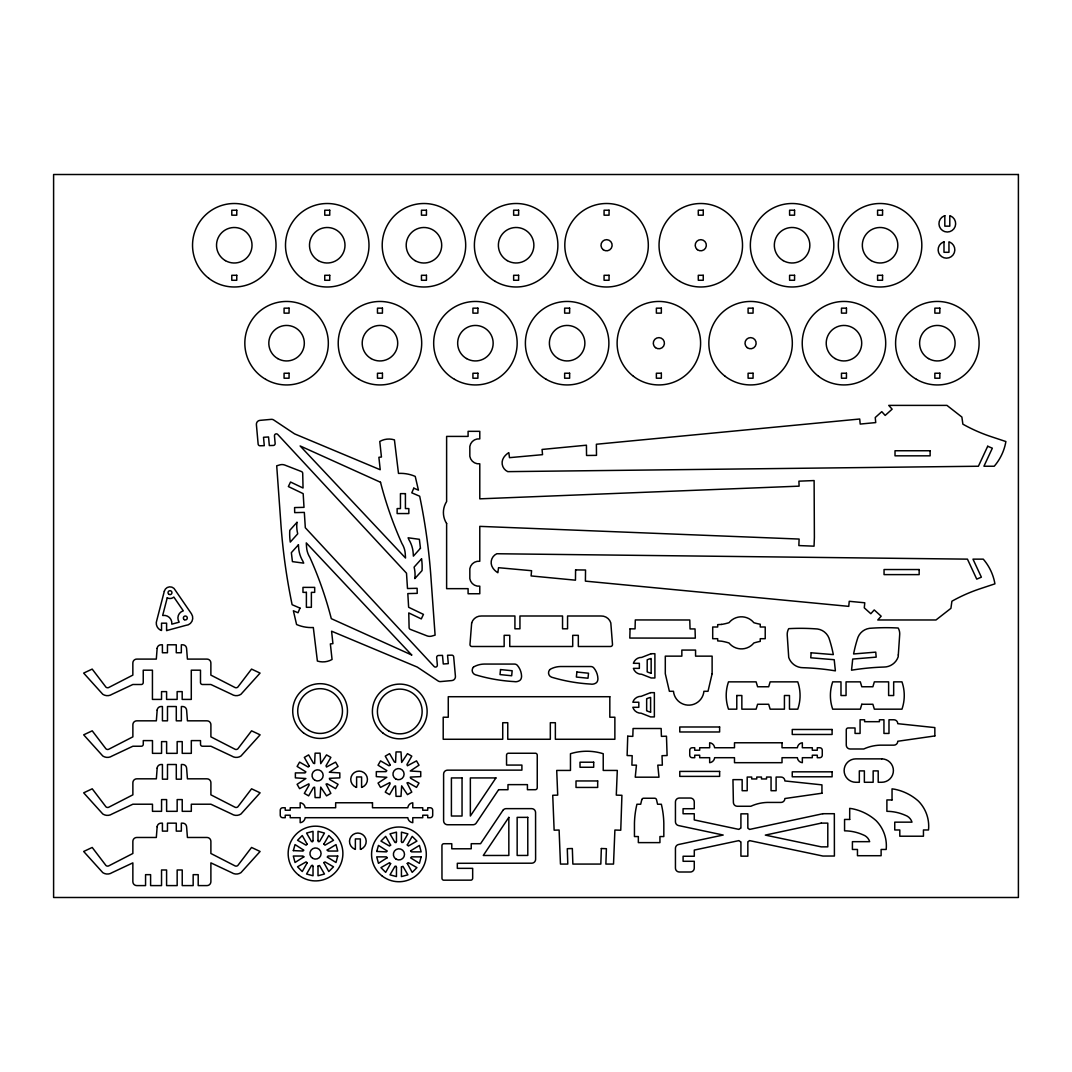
<?xml version="1.0" encoding="UTF-8"?>
<svg xmlns="http://www.w3.org/2000/svg" width="1072" height="1072" viewBox="0 0 1072 1072"><rect width="100%" height="100%" fill="white"/><g stroke="black" fill="none" stroke-linecap="round" stroke-linejoin="round"><path stroke-width="1.5" d="M362.296 787.156L361.586 787.397L361.586 776.959L356.614 776.959L356.614 787.397L355.891 787.156M355.891 787.17A8.362 8.362 0 0 1 352.474 774.359A8.362 8.362 0 0 1 365.726 774.359A8.362 8.362 0 0 1 362.296 787.17M306.391 592.36L306.391 607.301L311.376 607.301L311.376 592.36L314.686 592.36L314.686 587.376L302.974 587.376L302.974 592.36L306.391 592.36M446.622 523.511L446.622 588.662L468.089 588.662L468.089 593.741L479.787 593.741L479.787 586.17A9.032 9.032 0 0 1 469.831 578.692L469.831 568.736A9.032 9.032 0 0 1 479.787 561.259L479.787 526.365L799.109 539.055L798.854 545.568L814.05 546.171L814.385 537.501L814.117 480.564L798.921 481.167L799.096 486.152L479.787 498.842L479.787 463.801A9.032 9.032 0 0 1 469.831 456.337L469.831 446.367A9.032 9.032 0 0 1 479.787 438.904L479.787 431.333L468.089 431.333L468.089 436.411L446.622 436.411L446.622 501.562A20.301 20.301 0 0 0 446.622 523.511M736.786 695.5L736.786 709.168L728.491 709.168A41.821 41.821 0 0 1 728.491 681.859L756.122 681.859L757.596 686.763L768.678 686.763L770.152 681.859L797.769 681.859A41.821 41.821 0 0 1 797.769 709.168L789.474 709.168L789.474 695.5L784.423 695.5L784.423 709.168L770.152 709.168L768.678 704.264L757.596 704.264L756.122 709.168L741.851 709.168L741.851 695.5L736.786 695.5M575.584 569.902L575.463 580.18L531.096 575.932L531.578 570.706L498.534 567.704L497.85 572.743A16.67 16.67 0 0 1 492.825 567.959A9.635 9.635 0 0 1 496.805 553.742L967.44 559.142L976.739 579.121L981.376 577.178L972.974 559.142L983.265 559.142A50.987 50.987 0 0 1 994.923 583.838L979.955 588.809A160.478 160.478 0 0 0 951.909 601.218L950.918 608.333L935.99 619.978L877.78 619.978L881.171 616.199L874.216 609.941L870.812 613.72L864.287 607.851L864.769 602.786L849.238 601.298L848.756 606.363L585.406 581.131L585.54 570.009L575.584 569.902M307.195 844.267L306.069 845.178L297.534 840.274L302.25 835.544L307.195 844.267M309.272 766.118L308.146 767.029L299.597 762.125L297.118 766.44L305.895 771.867L305.038 772.899L295.376 772.899L295.376 777.87L305.882 778.527L297.118 784.329L299.597 788.644L308.87 783.833L309.165 785.012L304.327 793.374L308.642 795.866L313.466 787.505L314.632 787.17L315.101 797.595L320.086 797.595L320.729 787.089L326.545 795.866L330.859 793.374L326.049 784.101L327.228 783.82L335.59 788.644L338.069 784.329L329.707 779.505L329.372 778.339L339.811 777.87L339.811 772.899L329.305 772.242L338.069 766.44L335.59 762.125L326.491 767.016L326.022 765.756L330.859 757.395L326.545 754.902L320.729 763.666L320.086 753.174L315.101 753.174L314.632 763.599L313.466 763.264L308.642 754.902L304.327 757.395L309.272 766.118M323.838 862.612L328.782 871.536L333.513 866.806L324.977 861.901L323.838 862.612M390.208 764.872L389.069 765.783L380.533 760.879L378.041 765.194L386.831 770.621L385.974 771.652L376.312 771.652L376.312 776.624L386.818 777.28L378.041 783.083L380.533 787.397L389.806 782.587L390.087 783.766L385.263 792.128L389.578 794.62L394.402 786.258L395.568 785.923L396.037 796.349L401.008 796.349L401.665 785.843L407.481 794.62L411.782 792.128L406.985 782.855L408.151 782.573L416.512 787.397L419.005 783.083L410.643 778.259L410.308 777.093L420.733 776.624L420.733 771.652L410.241 770.996L419.005 765.194L416.512 760.879L407.414 765.77L406.958 764.51L411.782 756.149L407.481 753.656L401.665 762.433L401.008 751.928L396.037 751.928L395.568 762.353L394.402 762.018L389.578 753.656L385.263 756.149L390.208 764.872M390.623 845.098L389.484 846.009L380.949 841.105L385.679 836.374L390.623 845.098M407.266 863.442L412.197 872.353L416.928 867.623L408.392 862.719L407.266 863.442M630.068 628.849L629.8 638.054L695.313 638.135L695.031 628.929L690.046 628.929L689.778 619.991L635.307 619.938L635.053 628.862L630.068 628.849M627.736 736.209L627.12 755.532L632.185 755.693L631.89 765.14L636.433 765.14L635.254 777.187L658.972 777.187L657.793 765.14L662.335 765.14L662.027 755.693L667.106 755.532L666.476 736.209L661.411 736.37L661.156 728.504L633.07 728.504L632.815 736.37L627.736 736.209M601.338 848.515L600.829 864.072L572.863 864.072L572.341 848.515L567.289 848.689L567.798 864.072L560.468 864.072L559.102 830.023L554.13 830.184L552.737 795.277L557.708 795.129L556.716 770.433L570.465 770.433L570.465 753.723A55.275 55.275 0 0 1 603.228 753.723L603.228 770.433L617.298 770.433L616.293 795.116L621.921 795.303L620.755 830.224L614.899 830.036L613.519 864.072L605.881 864.072L606.404 848.689L601.338 848.515M313.037 840.622L312.555 841.761L311.51 841.574L306.565 833.065L313.024 831.323L313.037 840.622M318.009 866.096L318.009 875.757L324.468 874.015L319.523 865.506L318.009 866.096M396.466 841.453L395.983 842.592L394.938 842.404L389.994 833.882L396.452 832.153L396.466 841.453M401.437 866.926L401.424 876.574L407.896 874.846L402.951 866.337L401.437 866.926M898.309 654.952L898.189 656.801A15.088 15.088 0 0 1 883.797 667.052A244.684 244.684 0 0 0 851.543 670.201L852.709 659.066L876.172 657.136L875.757 652.138L853.593 653.96L854.156 651.267A128.104 128.104 0 0 1 857.989 637.277A14.566 14.566 0 0 1 869.405 628.339A214.105 214.105 0 0 1 898.189 628.018A11.645 11.645 0 0 1 899.689 634.637L898.309 654.952M293.339 850.619L302.961 851.047L303.832 850.217L295.041 844.589L293.339 850.619M303.832 856.863L295.041 862.491L293.313 856.032L302.961 856.032L303.832 856.863M327.215 850.029L328.072 851.047L337.734 851.047L336.005 844.589L327.215 850.029M337.734 856.032L336.005 862.491L327.215 857.051L328.072 856.032L337.734 856.032M376.754 851.449L386.389 851.878L387.26 851.034L378.456 845.419L376.754 851.449M387.26 857.694L378.456 863.322L376.728 856.863L386.389 856.863L387.26 857.694M410.63 850.846L411.501 851.878L421.149 851.878L419.42 845.419L410.63 850.846M421.149 856.863L419.42 863.322L410.63 857.881L411.501 856.863L421.149 856.863M157.142 648.399L156.311 659.092L136.747 659.092A3.899 3.899 0 0 0 132.848 663.005L132.848 675.105L109.116 687.313A2.653 2.653 0 0 1 105.954 687.152L92.179 669.089L83.656 673.095L102.791 694.294A8.375 8.375 0 0 0 112.024 694.294L132.848 684.499L141.29 684.499A1.956 1.956 0 0 0 143.233 682.542L143.233 670.188L152.438 670.188L152.438 699.413L161.537 699.413L161.537 691.614L166.589 691.614L166.589 699.413L177.135 699.413L177.135 691.614L182.186 691.614L182.186 699.413L191.285 699.413L191.285 670.188L200.491 670.188L200.491 682.542A1.956 1.956 0 0 0 202.434 684.499L210.876 684.499L231.699 694.294A8.375 8.375 0 0 0 240.932 694.294L260.067 673.095L251.545 669.089L237.77 687.152A2.653 2.653 0 0 1 234.621 687.313L210.876 675.105L210.876 663.005A3.899 3.899 0 0 0 206.976 659.092L187.412 659.092L186.582 648.399A3.899 3.899 0 0 0 182.696 644.795L181.329 644.795L181.329 652.754L176.264 652.754L176.264 644.795L167.46 644.795L167.46 652.754L162.408 652.754L162.408 644.795L161.028 644.795A3.899 3.899 0 0 0 157.142 648.399M157.169 710.12L156.351 720.826L136.774 720.826A3.899 3.899 0 0 0 132.874 724.726L132.874 736.839L109.143 749.047A2.653 2.653 0 0 1 105.981 748.872L92.219 730.823L83.683 734.829L102.818 756.028A8.375 8.375 0 0 0 112.051 756.028L132.874 746.233L141.316 746.233A1.956 1.956 0 0 0 143.273 744.276L143.273 740.605L152.479 740.605L152.479 753.348L161.564 753.348L161.564 741.61L166.616 741.61L166.616 753.348L177.161 753.348L177.161 741.61L182.227 741.61L182.227 753.348L191.312 753.348L191.312 740.605L200.518 740.605L200.518 744.276A1.956 1.956 0 0 0 202.474 746.233L210.903 746.233L231.726 756.028A8.375 8.375 0 0 0 240.972 756.028L260.107 734.829L251.572 730.823L237.81 748.872A2.653 2.653 0 0 1 234.647 749.047L210.903 736.839L210.903 724.726A3.899 3.899 0 0 0 207.003 720.826L187.439 720.826L186.608 710.12A3.899 3.899 0 0 0 182.722 706.528L181.356 706.528L181.356 720.826L176.29 720.826L176.29 706.528L167.487 706.528L167.487 720.826L162.435 720.826L162.435 706.528L161.055 706.528A3.899 3.899 0 0 0 157.169 710.12M157.169 768.115L156.351 778.821L136.774 778.821A3.899 3.899 0 0 0 132.874 782.721L132.874 794.834L109.143 807.028A2.653 2.653 0 0 1 105.981 806.868L92.219 788.804L83.683 792.824L102.818 814.01A8.375 8.375 0 0 0 112.051 814.01L132.874 804.214L152.479 804.214L152.479 811.33L161.564 811.33L161.564 799.591L166.616 799.591L166.616 811.33L177.161 811.33L177.161 799.591L182.227 799.591L182.227 811.33L191.312 811.33L191.312 804.214L210.903 804.214L231.726 814.01A8.375 8.375 0 0 0 240.972 814.01L260.107 792.824L251.572 788.804L237.81 806.868A2.653 2.653 0 0 1 234.647 807.028L210.903 794.834L210.903 782.721A3.899 3.899 0 0 0 207.003 778.821L187.439 778.821L186.608 768.115A3.899 3.899 0 0 0 182.722 764.51L181.356 764.51L181.356 779.183L176.29 779.183L176.29 764.51L167.487 764.51L167.487 779.183L162.435 779.183L162.435 764.51L161.055 764.51A3.899 3.899 0 0 0 157.169 768.115M157.155 826.767L156.324 837.473L136.76 837.473A3.899 3.899 0 0 0 132.861 841.373L132.861 853.486L109.13 865.68A2.653 2.653 0 0 1 105.967 865.519L92.205 847.456L83.67 851.476L102.805 872.662A8.375 8.375 0 0 0 112.037 872.662L132.861 862.866L132.861 881.68A3.899 3.899 0 0 0 136.76 885.593L145.564 885.593L145.564 874.658L150.603 874.658L150.603 885.593L161.537 885.593L161.537 869.982L166.589 869.982L166.589 885.593L177.161 885.593L177.161 869.982L182.227 869.982L182.227 885.593L193.161 885.593L193.161 874.658L198.199 874.658L198.199 885.593L206.99 885.593A3.899 3.899 0 0 0 210.889 881.68L210.889 862.866L231.713 872.662A8.375 8.375 0 0 0 240.945 872.662L260.094 851.476L251.558 847.456L237.796 865.519A2.653 2.653 0 0 1 234.634 865.68L210.889 853.486L210.889 841.373A3.899 3.899 0 0 0 206.99 837.473L187.426 837.473L186.595 826.767A3.899 3.899 0 0 0 182.709 823.162L181.342 823.162L181.342 831.122L176.277 831.122L176.277 823.162L167.473 823.162L167.473 831.122L162.421 831.122L162.421 823.162L161.041 823.162A3.899 3.899 0 0 0 157.155 826.767M471.667 622.912L469.978 644.46A1.956 1.956 0 0 0 471.921 646.496L504.162 646.496L504.148 635.321L509.749 635.321L509.763 646.496L572.716 646.496L572.716 635.334L578.317 635.334L578.331 646.496L610.558 646.496A1.956 1.956 0 0 0 612.501 644.46L610.812 622.912A9.809 9.809 0 0 0 600.936 615.998L567.557 615.998L567.557 628.795L562.545 628.795L562.545 615.998L519.947 615.998L519.947 628.795L514.922 628.795L514.922 615.998L481.542 615.998A9.809 9.809 0 0 0 471.667 622.912M811.156 652.794L810.754 657.793L834.204 659.709L835.383 670.858A244.684 244.684 0 0 0 803.116 667.709A15.088 15.088 0 0 1 788.724 657.458L787.237 635.281A11.645 11.645 0 0 1 788.724 628.661A214.105 214.105 0 0 1 817.521 628.996A14.566 14.566 0 0 1 828.924 637.934A128.104 128.104 0 0 1 832.77 651.923L833.333 654.603L811.156 652.794M313.037 866.457L313.024 875.757L306.565 874.015L311.51 865.506L312.555 865.318L313.037 866.457M318.009 840.475L318.317 841.654L319.523 841.574L324.468 833.065L318.009 831.323L318.009 840.475M396.466 867.275L396.452 876.574L389.994 874.846L394.938 866.337L395.983 866.149L396.466 867.275M401.424 841.292L401.745 842.485L402.951 842.404L407.896 833.882L401.424 832.153L401.424 841.292M500.517 669.571L500.021 674.583L511.666 675.762L512.161 670.75L500.517 669.571M576.87 672.023L576.361 677.048L588.005 678.228L588.515 673.216L576.87 672.023M307.195 862.813L302.25 871.536L297.534 866.806L306.069 861.901L307.195 862.813M323.878 844.079L324.977 845.178L333.513 840.274L328.782 835.544L323.878 844.079M390.623 863.63L385.679 872.353L380.949 867.623L389.484 862.719L390.623 863.63M407.293 844.91L408.392 846.009L416.928 841.105L412.197 836.374L407.293 844.91M712.116 673.712L708.016 691.293L703.915 691.293A15.289 15.289 0 0 1 673.471 691.293L669.384 691.293L665.297 673.712L665.297 656.144L681.846 656.144L681.846 650.074L695.567 650.074L695.567 656.144L712.116 656.144L712.116 673.712M641.766 799.685L640.694 804.241L636.929 804.241A90.517 90.517 0 0 0 634.45 823.175L634.45 836.549L638.336 836.549L638.336 842.619L659.937 842.619L659.937 836.549L663.823 836.549L663.823 823.175A90.517 90.517 0 0 0 661.344 804.241L657.578 804.241L656.506 799.685A1.876 1.876 0 0 0 654.684 798.238L643.589 798.238A1.876 1.876 0 0 0 641.766 799.685M164.324 591.208L156.807 620.313A7.799 7.799 0 0 0 160.157 629.934A9.769 9.769 0 0 0 161.537 630.47L161.537 623.18L166.589 623.18L166.589 630.631A9.769 9.769 0 0 0 167.969 630.202L185.697 625.405A7.424 7.424 0 0 0 191.446 613.787L175.352 590.324A5.856 5.856 0 0 0 164.324 591.208M167.232 597.828L162.663 615.502A7.799 7.799 0 0 1 171.801 624.159L179.185 622.162A7.424 7.424 0 0 1 183.299 610.839L173.838 597.064A5.856 5.856 0 0 1 167.232 597.828M861.794 704.264L860.32 709.168L832.689 709.168A41.821 41.821 0 0 1 832.689 681.859L840.984 681.859L840.984 695.527L846.049 695.527L846.049 681.859L860.32 681.859L861.794 686.763L872.876 686.763L874.35 681.859L888.621 681.859L888.621 695.527L893.673 695.527L893.673 681.859L901.967 681.859A41.821 41.821 0 0 1 901.967 709.168L874.35 709.168L872.876 704.264L861.794 704.264M300.013 608.105L298.016 612.755L293.38 610.772L296.582 624.534A37.158 37.158 0 0 0 313.319 627.522L317.379 661.049A18.385 18.385 0 0 0 332.052 659.468L330.364 643.91L332.923 643.629L331.583 631.194L417.249 667.065L438.073 680.934A3.899 3.899 0 0 0 440.592 681.578L451.888 680.559A3.899 3.899 0 0 0 455.426 676.325L453.684 656.881A1.876 1.876 0 0 0 451.768 655.166L447.547 655.26L448.297 663.648L443.272 663.983L442.495 655.381L438.502 655.474A1.876 1.876 0 0 0 436.679 657.511L437.349 665.082A1.876 1.876 0 0 1 434.12 666.516L305.319 527.746L304.327 512.403L294.693 512.63L294.586 507.565L304.006 507.351L303.175 493.656L288.368 486.554L290.539 482.025L303.041 488.015L302.706 473.315A1.956 1.956 0 0 0 301.46 471.546L284.884 465.101A7.799 7.799 0 0 0 279.899 464.873L276.71 465.797L280.65 520.456A610.33 610.33 0 0 0 291.785 603.08L292.12 604.715L300.013 608.105M413.792 488.175L411.795 492.825L419.688 496.215L420.023 497.85A610.33 610.33 0 0 1 431.158 580.475L435.098 635.133L431.909 636.058A7.799 7.799 0 0 1 426.937 635.83L410.348 629.385A1.956 1.956 0 0 1 409.102 627.616L408.767 612.916L421.283 618.906L423.453 614.39L408.633 607.275L407.816 593.58L417.236 593.365L417.115 588.3L407.494 588.528L406.502 573.198L277.702 434.415A1.876 1.876 0 0 0 274.459 435.848L275.142 443.419A1.876 1.876 0 0 1 273.32 445.456L269.313 445.55L268.549 436.961L263.511 437.282L264.275 445.671L260.04 445.764A1.876 1.876 0 0 1 258.138 444.063L256.396 424.606A3.899 3.899 0 0 1 259.92 420.371L271.229 419.353A3.899 3.899 0 0 1 273.735 419.996L294.559 433.865L380.225 469.737L378.885 457.302L381.444 457.02L379.769 441.463A18.385 18.385 0 0 1 394.429 439.882L398.489 473.409A37.158 37.158 0 0 1 415.226 476.397L418.428 490.159L413.792 488.175M987.701 446.26L978.401 466.24L507.766 471.64A9.635 9.635 0 0 1 503.786 457.409A16.67 16.67 0 0 1 508.811 452.639L509.495 457.664L542.539 454.662L542.057 449.449L586.424 445.202L586.545 455.479L596.501 455.359L596.38 444.25L859.717 419.018L860.2 424.07L875.73 422.582L875.248 417.531L881.774 411.661L885.177 415.427L892.132 409.169L888.742 405.39L946.951 405.39L961.879 417.048L962.87 424.164A160.478 160.478 0 0 0 990.917 436.572L1005.884 441.543A50.987 50.987 0 0 1 994.24 466.24L983.935 466.24L992.337 448.19L987.701 446.26M502.915 810.378L480.564 843.704L471.224 843.704L471.224 848.783L451.781 848.796L451.781 843.718L443.888 843.718A1.956 1.956 0 0 0 441.945 845.674L441.972 878.263A1.956 1.956 0 0 0 443.54 880.179L471.117 880.152A1.956 1.956 0 0 0 472.672 878.236L472.672 868.347L457.315 868.347L457.315 863.295L531.712 863.201A3.899 3.899 0 0 0 535.611 859.302L535.571 812.536A3.899 3.899 0 0 0 531.672 808.636L506.158 808.65A3.899 3.899 0 0 0 502.915 810.378M508.825 817.373L483.271 855.483L508.852 855.456L508.825 817.373M495.934 777.924L470.353 816.02L470.353 777.937L495.934 777.924M498.627 789.716L476.263 823.015A3.899 3.899 0 0 1 473.02 824.743L447.506 824.743A3.899 3.899 0 0 1 443.607 820.844L443.607 774.078A3.899 3.899 0 0 1 447.506 770.165L521.903 770.125L521.903 765.073L506.547 765.073L506.547 755.17A1.956 1.956 0 0 1 508.101 753.254L535.692 753.254A1.956 1.956 0 0 1 537.246 755.17L537.246 787.759A1.956 1.956 0 0 1 535.303 789.702L527.424 789.716L527.424 784.624L507.981 784.637L507.981 789.716L498.627 789.716M296.984 522.332L289.788 530.332A55.744 55.744 0 0 0 290.271 542.097L297.721 533.802A30.364 30.364 0 0 1 296.984 522.332M298.431 544.79L291.356 552.656L292.428 561.621L303.724 563.148L302.84 561.138A29.828 29.828 0 0 1 298.619 547.658L298.431 544.79M420.452 548.274L413.39 556.14L413.202 553.273A29.828 29.828 0 0 0 408.981 539.792L408.084 537.782L419.38 539.31L420.452 548.274M421.551 558.834L414.087 567.128A30.364 30.364 0 0 1 414.824 578.599L422.033 570.599A55.744 55.744 0 0 0 421.551 558.834M473.355 667.293L473.261 667.374A4.636 4.636 0 0 0 475.338 674.757L478.836 675.762A168.773 168.773 0 0 0 514.145 681.591A7.424 7.424 0 0 0 519.531 680.599A3.899 3.899 0 0 0 521.099 678.683A7.115 7.115 0 0 0 521.568 676.11A17.514 17.514 0 0 0 517.454 665.457A3.899 3.899 0 0 0 514.48 664.077L484.129 664.064A22.204 22.204 0 0 0 474.32 666.57A14.164 14.164 0 0 0 473.355 667.293M549.695 669.759L549.614 669.839A4.636 4.636 0 0 0 551.678 677.223L555.189 678.228A168.773 168.773 0 0 0 590.484 684.057A7.424 7.424 0 0 0 595.871 683.065A3.899 3.899 0 0 0 597.452 681.149A7.115 7.115 0 0 0 597.908 678.576A17.514 17.514 0 0 0 593.808 667.923A3.899 3.899 0 0 0 590.819 666.543L560.468 666.529A22.204 22.204 0 0 0 550.66 669.035A14.164 14.164 0 0 0 549.695 669.759M651.16 653.706L641.713 657.391A8.442 8.442 0 0 0 633.378 663.313L639.354 663.313L639.354 668.365L633.378 668.365A8.442 8.442 0 0 0 641.713 674.275L651.16 677.973L654.898 677.973L654.898 653.706L651.16 653.706M650.61 692.646L641.163 696.331A8.442 8.442 0 0 0 632.828 702.24L638.818 702.24L638.818 707.306L632.828 707.306A8.442 8.442 0 0 0 641.163 713.215L650.61 716.913L654.362 716.913L654.362 692.646L650.61 692.646M944.821 215.7L944.11 215.941A8.362 8.362 0 0 0 940.68 228.751A8.362 8.362 0 0 0 953.933 228.751A8.362 8.362 0 0 0 950.516 215.941L949.792 215.7L949.792 226.152L944.821 226.152L944.821 215.7M943.99 241.843L943.28 242.098A8.362 8.362 0 0 0 939.849 254.895A8.362 8.362 0 0 0 953.102 254.895A8.362 8.362 0 0 0 949.685 242.084L948.961 241.843L948.961 252.295L943.99 252.295L943.99 241.843M361.05 849.131L360.339 849.372L360.339 838.92L355.368 838.92L355.368 849.372L354.644 849.131A8.362 8.362 0 0 1 351.227 836.321A8.362 8.362 0 0 1 364.48 836.321A8.362 8.362 0 0 1 361.05 849.131M822.881 813.715L749.489 829.447A7.678 7.678 0 0 0 747.841 828.241L747.827 813.836L740.913 813.836L740.913 828.066A7.678 7.678 0 0 0 738.956 829.406L694.267 819.933L694.267 813.755L683.065 813.755L683.065 808.717L694.267 808.717L694.267 801.936A3.899 3.899 0 0 0 690.368 798.037L679.34 798.037A3.899 3.899 0 0 0 675.44 801.936L675.44 821.742A3.899 3.899 0 0 0 678.536 825.561L723.198 835.034L678.522 844.522A3.899 3.899 0 0 0 675.44 848.327L675.44 868.092A3.899 3.899 0 0 0 679.34 872.005L690.368 872.005A3.899 3.899 0 0 0 694.267 868.092L694.267 861.285L683.092 861.285L683.092 856.247L694.294 856.247L694.294 850.083L738.956 840.595A7.678 7.678 0 0 0 740.926 841.935L740.926 856.166L747.841 856.166L747.841 841.761A7.678 7.678 0 0 0 749.462 840.595L822.948 856.046L834.405 856.032L834.338 813.702L822.881 813.715M821.246 823.122L765.314 835.101L821.286 846.867L827.798 846.853L827.798 823.122L821.246 823.122M721.523 624.427L717.691 624.628L717.691 626.999L712.706 626.999L712.706 638.698L717.691 638.698L717.691 640.909L721.523 641.19A53.841 53.841 0 0 1 728.987 642.986A16.053 16.053 0 0 0 753.871 642.986A53.466 53.466 0 0 1 760.236 641.391L760.236 638.698L765.22 638.698L765.22 626.999L760.236 626.999L760.236 624.239A57.071 57.071 0 0 1 753.857 622.698A16.053 16.053 0 0 0 729 622.698A57.459 57.459 0 0 1 721.523 624.427M934.838 735.941L897.773 741.261A3.899 3.899 0 0 1 893.86 745.161L882.578 745.161A42.29 42.29 0 0 0 863.737 748.993L850.163 748.993A3.899 3.899 0 0 1 846.264 745.094L846.264 729.818A1.876 1.876 0 0 1 848.14 727.968L855.041 727.968L855.041 733.436L860.079 733.436L860.079 719.781L864.608 719.781L864.608 721.684L879.429 721.684L879.429 719.781L883.944 719.781L883.944 733.436L888.983 733.436L888.983 719.781L893.86 719.781A3.899 3.899 0 0 1 897.773 723.68L934.838 727.593L934.838 735.941M821.943 793.226L784.878 798.533A3.899 3.899 0 0 1 780.979 802.432L769.696 802.432A42.29 42.29 0 0 0 750.842 806.265L737.281 806.265A3.899 3.899 0 0 1 733.382 802.365L732.953 779.639L742.159 779.639L742.159 790.707L747.197 790.707L747.197 777.053L751.713 777.053L751.713 778.955L756.765 778.955L756.765 777.053L761.482 777.053L761.482 778.955L766.547 778.955L766.547 777.053L771.063 777.053L771.063 790.707L776.101 790.707L776.101 777.053L780.979 777.053A3.899 3.899 0 0 1 784.878 780.952L821.943 784.865L821.943 793.226M1018.4 174.508L53.6 174.508L53.6 897.492L1018.4 897.492L1018.4 174.508M236.765 210.219L231.793 210.219L231.793 215.191L236.765 215.191L236.765 210.219M329.734 210.219L324.749 210.219L324.749 215.191L329.734 215.191L329.734 210.219M426.442 210.219L421.457 210.219L421.457 215.191L426.442 215.191L426.442 210.219M518.62 210.206L513.635 210.206L513.635 215.191L518.62 215.191L518.62 210.206M609.057 210.206L604.072 210.206L604.072 215.191L609.057 215.191L609.057 210.206M703.259 210.206L698.287 210.206L698.287 215.191L703.259 215.191L703.259 210.206M794.566 210.206L789.595 210.206L789.595 215.191L794.566 215.191L794.566 210.206M882.564 210.206L877.579 210.206L877.579 215.191L882.564 215.191L882.564 210.206M236.765 275.29L231.793 275.29L231.793 280.274L236.765 280.274L236.765 275.29M329.734 275.29L324.749 275.29L324.749 280.274L329.734 280.274L329.734 275.29M426.442 275.29L421.457 275.29L421.457 280.274L426.442 280.274L426.442 275.29M518.62 275.29L513.635 275.29L513.635 280.261L518.62 280.261L518.62 275.29M609.057 275.29L604.072 275.29L604.072 280.261L609.057 280.261L609.057 275.29M703.259 275.29L698.287 275.29L698.287 280.261L703.259 280.261L703.259 275.29M794.566 275.29L789.595 275.29L789.595 280.261L794.566 280.261L794.566 275.29M882.564 275.29L877.579 275.29L877.579 280.261L882.564 280.261L882.564 275.29M289.065 308.16L284.08 308.16L284.08 313.145L289.065 313.145L289.065 308.16M382.436 308.16L377.465 308.16L377.465 313.145L382.436 313.145L382.436 308.16M477.898 308.16L472.926 308.16L472.926 313.145L477.898 313.145L477.898 308.16M569.621 308.16L564.649 308.16L564.649 313.131L569.621 313.131L569.621 308.16M661.344 308.16L656.372 308.16L656.372 313.131L661.344 313.131L661.344 308.16M753.067 308.16L748.095 308.16L748.095 313.131L753.067 313.131L753.067 308.16M846.451 308.16L841.48 308.16L841.48 313.131L846.451 313.131L846.451 308.16M939.836 308.16L934.851 308.16L934.851 313.131L939.836 313.131L939.836 308.16M289.065 373.244L284.08 373.244L284.08 378.215L289.065 378.215L289.065 373.244M382.436 373.244L377.465 373.244L377.465 378.215L382.436 378.215L382.436 373.244M477.898 373.244L472.926 373.244L472.926 378.215L477.898 378.215L477.898 373.244M569.621 373.23L564.649 373.23L564.649 378.215L569.621 378.215L569.621 373.23M661.344 373.23L656.372 373.23L656.372 378.215L661.344 378.215L661.344 373.23M753.067 373.23L748.095 373.23L748.095 378.215L753.067 378.215L753.067 373.23M846.451 373.23L841.48 373.23L841.48 378.215L846.451 378.215L846.451 373.23M939.836 373.23L934.851 373.23L934.851 378.215L939.836 378.215L939.836 373.23M930.121 450.749L895.013 450.749L895.013 455.828L930.121 455.828L930.121 450.749M405.417 493.629L400.446 493.629L400.446 508.57L397.136 508.57L397.136 513.555L408.834 513.555L408.834 508.57L405.417 508.57L405.417 493.629M919.16 569.54L884.052 569.54L884.052 574.619L919.16 574.619L919.16 569.54M609.821 696.72L448.27 696.72L448.27 717.222L443.205 717.222L443.205 739.265L502.728 739.265L502.728 722.716L507.766 722.716L507.766 739.265L550.325 739.265L550.325 722.716L555.363 722.716L555.363 739.265L614.872 739.265L614.872 717.222L609.821 717.222L609.821 696.72M719.62 726.99L679.782 726.99L679.782 731.975L719.62 731.975L719.62 726.99M832.1 729.483L792.248 729.483L792.248 734.467L832.1 734.467L832.1 729.483M782.024 742.775L734.494 742.775L734.494 747.747L714.635 747.747A5.601 5.601 0 0 0 709.664 742.775L709.664 747.747L699.694 747.747L699.694 750.239L694.723 750.239L694.723 747.747L692.231 747.747A2.492 2.492 0 0 0 689.738 750.239L689.738 755.211A2.492 2.492 0 0 0 692.231 757.703L694.723 757.703L694.723 755.211L699.694 755.211L699.694 757.703L709.664 757.703L709.664 762.688A5.601 5.601 0 0 0 714.635 757.703L734.494 757.703L734.494 762.688L782.024 762.688L782.024 757.703L797.367 757.703A5.601 5.601 0 0 0 802.338 762.688L802.338 757.703L812.308 757.703L812.308 755.211L817.279 755.211L817.279 757.703L819.772 757.703A2.492 2.492 0 0 0 822.264 755.211L822.264 750.239A2.492 2.492 0 0 0 819.772 747.747L817.279 747.747L817.279 750.239L812.308 750.239L812.308 747.747L802.338 747.747L802.338 742.775A5.601 5.601 0 0 0 797.367 747.747L782.024 747.747L782.024 742.775M881.707 758.869L855.831 758.869A11.698 11.698 0 0 0 844.12 770.58A11.698 11.698 0 0 0 855.831 782.279L859.329 782.279L859.329 770.889L864.367 770.889L864.367 782.279L873.157 782.279L873.157 770.889L878.196 770.889L878.196 782.279L881.707 782.279A11.698 11.698 0 0 0 893.405 770.58A11.698 11.698 0 0 0 881.707 758.869M593.687 762.205L580.006 762.205L580.006 767.257L593.687 767.257L593.687 762.205M719.62 771.411L679.782 771.411L679.782 776.383L719.62 776.383L719.62 771.411M832.1 771.827L792.248 771.827L792.248 776.798L832.1 776.798L832.1 771.827M462.045 777.937L451.406 777.937L451.406 816.02L462.045 816.02L462.045 777.937M597.68 780.952L576.012 780.952L576.012 787.438L597.68 787.438L597.68 780.952M892.038 799.94L886.892 799.94L886.892 811.316A46.203 46.203 0 0 1 905.331 815.296A10.546 10.546 0 0 1 912.004 822.157L894.745 822.157L894.745 829.969L899.797 829.969L899.797 836.214L923.448 836.214L923.448 829.969L928.513 829.969A35.818 35.818 0 0 0 918.516 801.213A50.411 50.411 0 0 0 894.825 789.273L892.038 788.858L892.038 799.94M372.493 802.767L335.657 802.767L335.657 807.752L305.158 807.752A5.601 5.601 0 0 0 300.173 802.767L300.173 807.752L290.217 807.752L290.217 810.231L285.232 810.231L285.232 807.752L282.74 807.752A2.492 2.492 0 0 0 280.248 810.231L280.248 815.216A2.492 2.492 0 0 0 282.74 817.708L285.232 817.708L285.232 815.216L290.217 815.216L290.217 817.708L300.173 817.708L300.173 822.68A5.601 5.601 0 0 0 305.158 817.708L407.802 817.708A5.601 5.601 0 0 0 412.774 822.68L412.774 817.708L422.743 817.708L422.743 815.216L427.715 815.216L427.715 817.708L430.207 817.708A2.492 2.492 0 0 0 432.699 815.216L432.699 810.231A2.492 2.492 0 0 0 430.207 807.752L427.715 807.752L427.715 810.231L422.743 810.231L422.743 807.752L412.774 807.752L412.774 802.767A5.601 5.601 0 0 0 407.802 807.752L372.493 807.752L372.493 802.767M527.772 817.36L517.146 817.36L517.16 855.456L527.799 855.443L527.772 817.36M849.694 819.45L844.562 819.45L844.562 830.827A46.203 46.203 0 0 1 863 834.793A10.546 10.546 0 0 1 869.673 841.667L852.414 841.667L852.414 849.466L857.466 849.466L857.466 855.711L881.117 855.711L881.117 849.466L886.169 849.466A35.818 35.818 0 0 0 876.172 820.723A50.411 50.411 0 0 0 852.481 808.784L849.694 808.368L849.694 819.45M380.52 482.266L300.133 445.952L405.524 558.03L405.256 553.782A21.869 21.869 0 0 0 401.933 543.531A379.354 379.354 0 0 1 380.52 482.266M411.688 654.979L331.302 618.665A379.354 379.354 0 0 0 309.888 557.413A21.869 21.869 0 0 1 306.565 547.149L306.284 542.901L411.688 654.979M651.16 673.176L651.16 658.503A16.361 16.361 0 0 0 647.193 659.829L647.193 671.849A16.361 16.361 0 0 0 651.16 673.176M650.61 712.116L650.61 697.43A16.361 16.361 0 0 0 646.657 698.77L646.657 710.776A16.361 16.361 0 0 0 650.61 712.116M859.195 281.4A41.754 41.754 0 0 0 921.826 245.247A41.754 41.754 0 0 0 859.195 209.094A41.754 41.754 0 0 0 859.195 281.4M871.201 260.617A17.755 17.755 0 0 0 897.827 245.247A17.755 17.755 0 0 0 871.201 229.864A17.755 17.755 0 0 0 871.201 260.617M916.466 379.354A41.754 41.754 0 0 0 979.098 343.187A41.754 41.754 0 0 0 916.466 307.034A41.754 41.754 0 0 0 916.466 379.354M928.473 358.571A17.755 17.755 0 0 0 955.098 343.187A17.755 17.755 0 0 0 928.473 327.818A17.755 17.755 0 0 0 928.473 358.571M818.552 376.312A41.754 41.754 0 0 0 885.351 348.641A41.754 41.754 0 0 0 827.986 304.622A41.754 41.754 0 0 0 818.552 376.312M835.088 358.571A17.755 17.755 0 0 0 861.714 343.187A17.755 17.755 0 0 0 835.088 327.818A17.755 17.755 0 0 0 835.088 358.571M771.21 281.4A41.754 41.754 0 0 0 833.828 245.247A41.754 41.754 0 0 0 771.21 209.094A41.754 41.754 0 0 0 771.21 281.4M783.203 260.617A17.755 17.755 0 0 0 809.842 245.247A17.755 17.755 0 0 0 783.203 229.864A17.755 17.755 0 0 0 783.203 260.617M679.903 281.4A41.754 41.754 0 0 0 742.521 245.247A41.754 41.754 0 0 0 679.903 209.094A41.754 41.754 0 0 0 679.903 281.4M697.376 249.669A5.574 5.574 0 0 0 706.301 245.97A5.574 5.574 0 0 0 698.636 240.088A5.574 5.574 0 0 0 697.376 249.669M725.168 376.312A41.754 41.754 0 0 0 791.967 348.641A41.754 41.754 0 0 0 734.601 304.622A41.754 41.754 0 0 0 725.168 376.312M747.184 347.623A5.574 5.574 0 0 0 756.108 343.924A5.574 5.574 0 0 0 748.444 338.042A5.574 5.574 0 0 0 747.184 347.623M633.445 376.312A41.754 41.754 0 0 0 700.244 348.641A41.754 41.754 0 0 0 642.878 304.622A41.754 41.754 0 0 0 633.445 376.312M655.461 347.623A5.574 5.574 0 0 0 664.385 343.924A5.574 5.574 0 0 0 656.721 338.042A5.574 5.574 0 0 0 655.461 347.623M581.145 278.372A41.754 41.754 0 0 0 647.957 250.701A41.754 41.754 0 0 0 590.592 206.668A41.754 41.754 0 0 0 581.145 278.372M603.161 249.669A5.574 5.574 0 0 0 612.099 245.97A5.574 5.574 0 0 0 604.434 240.088A5.574 5.574 0 0 0 603.161 249.669M546.264 379.354A41.754 41.754 0 0 0 608.883 343.187A41.754 41.754 0 0 0 546.264 307.034A41.754 41.754 0 0 0 546.264 379.354M558.257 358.571A17.755 17.755 0 0 0 584.883 343.187A17.755 17.755 0 0 0 558.257 327.818A17.755 17.755 0 0 0 558.257 358.571M495.251 281.4A41.754 41.754 0 0 0 557.882 245.247A41.754 41.754 0 0 0 495.251 209.094A41.754 41.754 0 0 0 495.251 281.4M507.257 260.617A17.755 17.755 0 0 0 533.883 245.247A17.755 17.755 0 0 0 507.257 229.864A17.755 17.755 0 0 0 507.257 260.617M398.529 278.372A41.754 41.754 0 0 0 465.342 250.701A41.754 41.754 0 0 0 407.976 206.682A41.754 41.754 0 0 0 398.529 278.372M415.065 260.63A17.755 17.755 0 0 0 441.704 245.247A17.755 17.755 0 0 0 415.065 229.877A17.755 17.755 0 0 0 415.065 260.63M301.822 278.372A41.754 41.754 0 0 0 368.634 250.701A41.754 41.754 0 0 0 311.269 206.682A41.754 41.754 0 0 0 301.822 278.372M318.371 260.63A17.755 17.755 0 0 0 344.996 245.247A17.755 17.755 0 0 0 318.371 229.877A17.755 17.755 0 0 0 318.371 260.63M208.866 278.372A41.754 41.754 0 0 0 275.665 250.701A41.754 41.754 0 0 0 218.299 206.682A41.754 41.754 0 0 0 208.866 278.372M225.401 260.63A17.755 17.755 0 0 0 252.027 245.247A17.755 17.755 0 0 0 225.401 229.877A17.755 17.755 0 0 0 225.401 260.63M454.541 379.354A41.754 41.754 0 0 0 517.16 343.201A41.754 41.754 0 0 0 454.541 307.048A41.754 41.754 0 0 0 454.541 379.354M466.534 358.571A17.755 17.755 0 0 0 493.16 343.201A17.755 17.755 0 0 0 466.534 327.818A17.755 17.755 0 0 0 466.534 358.571M359.08 379.354A41.754 41.754 0 0 0 421.698 343.201A41.754 41.754 0 0 0 359.08 307.048A41.754 41.754 0 0 0 359.08 379.354M371.073 358.571A17.755 17.755 0 0 0 397.712 343.201A17.755 17.755 0 0 0 371.073 327.818A17.755 17.755 0 0 0 371.073 358.571M265.695 379.354A41.754 41.754 0 0 0 328.327 343.201A41.754 41.754 0 0 0 265.695 307.048A41.754 41.754 0 0 0 265.695 379.354M277.688 358.571A17.755 17.755 0 0 0 304.327 343.201A17.755 17.755 0 0 0 277.688 327.818A17.755 17.755 0 0 0 277.688 358.571M184.344 619.683A1.97 1.97 0 0 0 187.292 617.981A1.97 1.97 0 0 0 184.344 616.279A1.97 1.97 0 0 0 184.344 619.683M168.786 594.223A1.97 1.97 0 0 0 171.935 592.923A1.97 1.97 0 0 0 169.229 590.846A1.97 1.97 0 0 0 168.786 594.223M303.43 732.766A27.363 27.363 0 0 0 347.221 714.622A27.363 27.363 0 0 0 309.607 685.772A27.363 27.363 0 0 0 303.43 732.766M308.897 730.434A22.378 22.378 0 0 0 342.464 711.058A22.378 22.378 0 0 0 308.897 691.681A22.378 22.378 0 0 0 308.897 730.434M383.106 733.181A27.363 27.363 0 0 0 426.897 715.037A27.363 27.363 0 0 0 389.297 686.187A27.363 27.363 0 0 0 383.106 733.181M388.587 730.849A22.378 22.378 0 0 0 422.14 711.473A22.378 22.378 0 0 0 388.587 692.097A22.378 22.378 0 0 0 388.587 730.849M314.806 780.215A5.574 5.574 0 0 0 323.168 775.378A5.574 5.574 0 0 0 314.806 770.554A5.574 5.574 0 0 0 314.806 780.215M395.742 778.969A5.574 5.574 0 0 0 404.104 774.131A5.574 5.574 0 0 0 395.742 769.307A5.574 5.574 0 0 0 395.742 778.969M382.275 876.079A27.363 27.363 0 0 0 426.066 857.935A27.363 27.363 0 0 0 388.466 829.085A27.363 27.363 0 0 0 382.275 876.079M396.158 859.195A5.574 5.574 0 0 0 404.519 854.371A5.574 5.574 0 0 0 396.158 849.533A5.574 5.574 0 0 0 396.158 859.195M298.86 875.248A27.363 27.363 0 0 0 342.651 857.118A27.363 27.363 0 0 0 305.051 828.254A27.363 27.363 0 0 0 298.86 875.248M312.729 858.364A5.574 5.574 0 0 0 321.091 853.54A5.574 5.574 0 0 0 312.729 848.702A5.574 5.574 0 0 0 312.729 858.364"/></g></svg>
